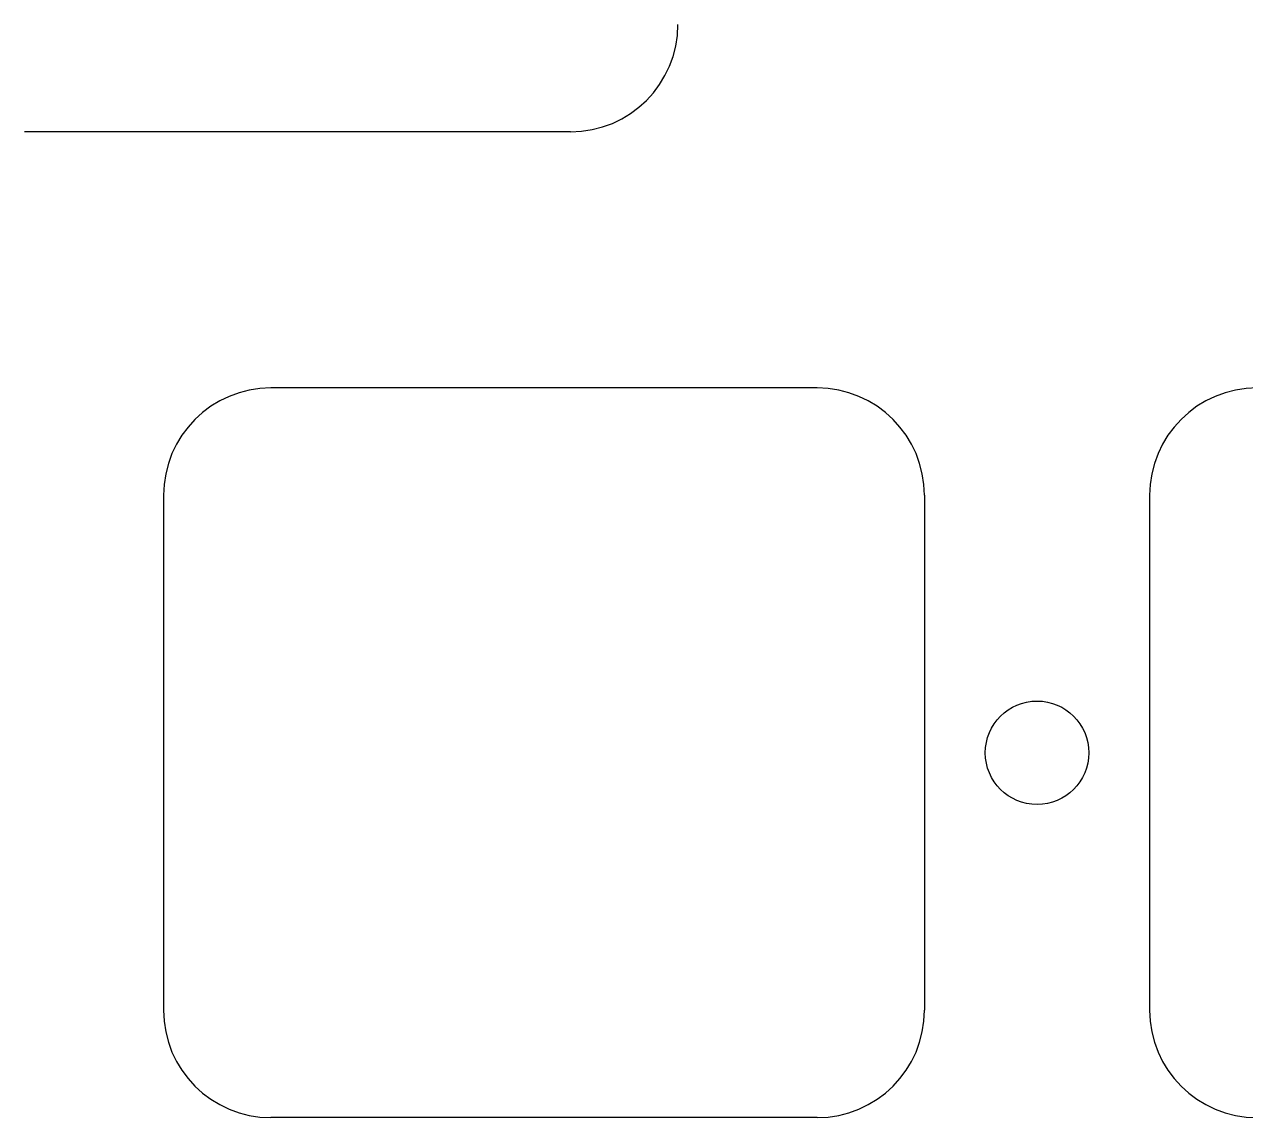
# Model space of a CAD drawing. Header units: millimetres. Extents: x -10 to 277, y -95 to 18.
# Drawn here: x 209.04 to 232.63, y -83.25 to -62.13 of the extents above; entities that cross this region are included whole.
import ezdxf

# ---------------------------------------------------------------- set-up
doc = ezdxf.new("R2010")
doc.units = ezdxf.units.MM
doc.header["$MEASUREMENT"] = 0
doc.layers.add('BLACK', color=7, linetype='CONTINUOUS')
doc.layers.add('Edge.Cuts', color=53, linetype='CONTINUOUS')

msp = doc.modelspace()

# ---------------------------------------------------------------- linework, layer by layer
at = {"layer": 'BLACK', "linetype": 'Continuous'}
for p, q in [((224.35, -69.15), (213.799999, -69.15)), ((211.725, -71.225), (211.725, -81.175001)), ((226.425, -71.225), (226.425, -81.175)), ((230.775, -71.225), (230.775, -81.175001)), ((224.35, -83.25), (213.8, -83.25))]:
    msp.add_line(p, q, dxfattribs=at)
at = {"layer": 'BLACK'}
msp.add_circle((228.6, -76.2), 1, dxfattribs=at)
for centre, radius, start, end in [((213.800004, -71.225004), 2.075004, 90.0001381, 179.9998896), ((224.35, -71.225), 2.075, 0, 90), ((232.850004, -71.225004), 2.075004, 90.0001381, 179.9998896), ((213.800002, -81.174998), 2.075002, 180.0000828, 269.9999448), ((224.35, -81.175), 2.075, 270, 0), ((232.850002, -81.174998), 2.075002, 180.0000828, 269.9999448)]:
    msp.add_arc(centre, radius, start, end, dxfattribs=at)
at = {"layer": 'Edge.Cuts', "linetype": 'Continuous'}
msp.add_line((219.5875, -64.2), (209.0375, -64.2), dxfattribs=at)
at = {"layer": 'Edge.Cuts'}
msp.add_arc((219.587472, -62.125015), 2.075028, 270.0007731, 0.0004142, dxfattribs=at)

doc.saveas('drawing.dxf')
